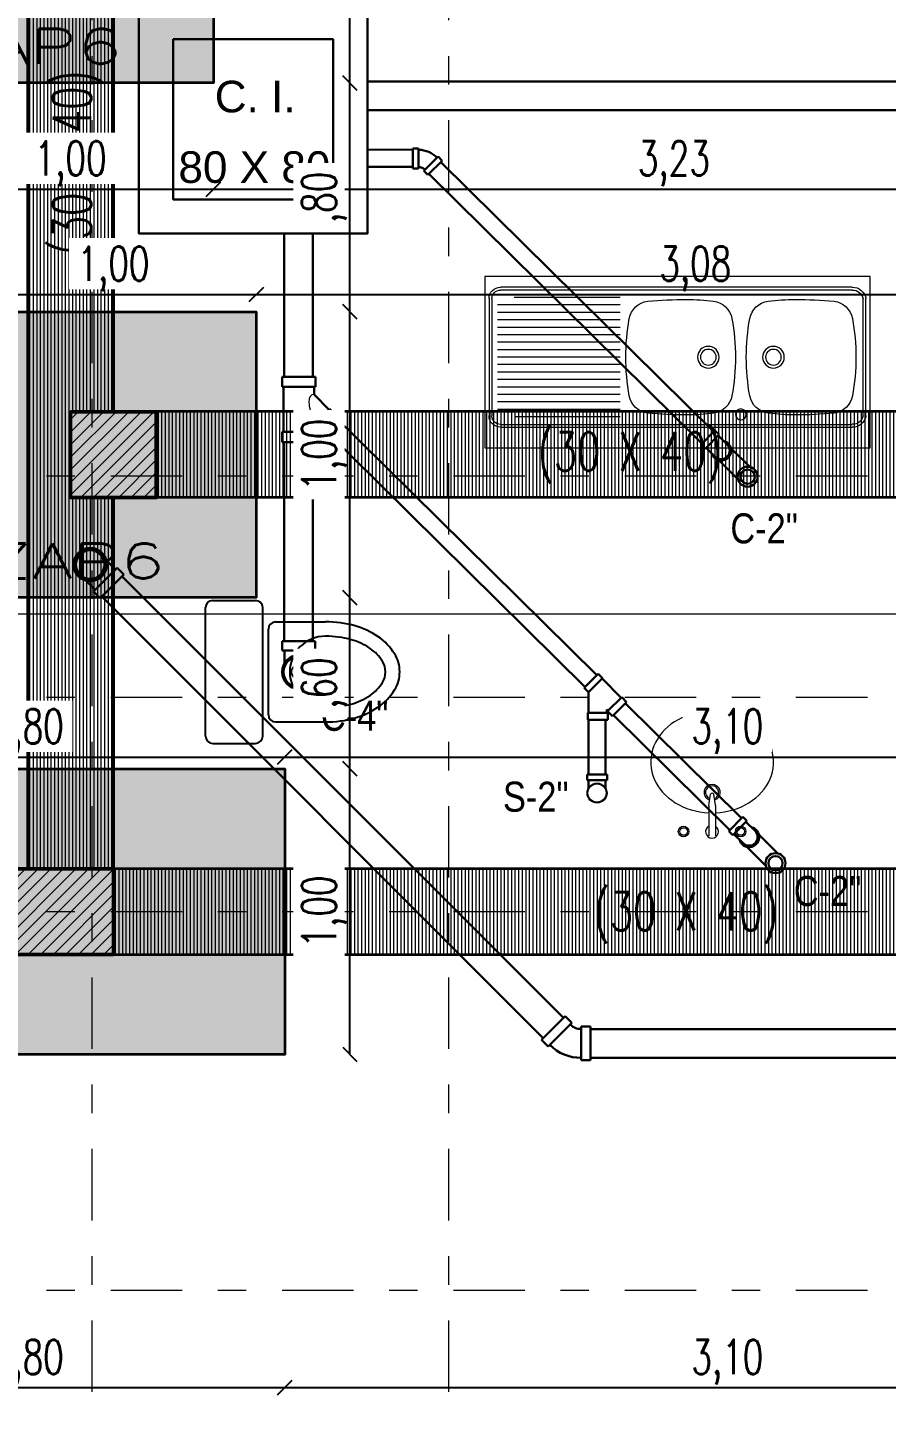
# Model space of a CAD drawing. Header units: metres. Extents: x -50 to 76, y -61 to 14.
# Drawn here: x -43.106 to -40.1, y -6.12 to -1.257 of the extents above; entities that cross this region are included whole.
import ezdxf
from ezdxf.enums import TextEntityAlignment as Align

# ---------------------------------------------------------------- set-up
doc = ezdxf.new("R2010")
doc.units = ezdxf.units.M
doc.header["$MEASUREMENT"] = 0
for name, pattern in [('CENTERX2', [4, 2.5, -0.5, 0.5, -0.5]), ('DASHDOT2', [0.5, 0.25, -0.125, 0, -0.125]), ('HIDDEN', [9.525, 6.35, -3.175])]:
    doc.linetypes.add(name, pattern=pattern)
doc.layers.add('1 BAN', color=57, linetype='Continuous')
doc.layers.add('HS-TAN', color=7, linetype='Continuous')
for name, color, linetype, lineweight in [('1 COLUMNAS', 1, 'Continuous', 50), ('1 CORTES', 113, 'Continuous', 18), ('1 MUEBLES', 46, 'Continuous', 18), ('_TXT1', 7, 'Continuous', 0), ('A. LLUVIAS', 151, 'Continuous', 30), ('A. NEGRAS', 3, 'Continuous', 30), ('ACHUR', 4, 'Continuous', 15), ('CORTE', 6, 'Continuous', 35), ('COTAS', 251, 'Continuous', 35), ('cotas muros', 254, 'Continuous', 5), ('EJES', 251, 'CENTERX2', 0), ('INVISIBLE 2', 123, 'HIDDEN', 9), ('RELLENOS', 185, 'Continuous', 0), ('TEXTURA', 1, 'Continuous', 0)]:
    doc.layers.add(name, color=color, linetype=linetype, lineweight=lineweight)
doc.styles.add('jairo', font='ARIALN.TTF')
doc.styles.add('ROMANS', font='romans', dxfattribs={"width": 0.7})
doc.dimstyles.new('Copy of ISO-25', dxfattribs={"dimtxt": 0.12, "dimasz": 0.05, "dimexe": 1.25, "dimexo": 0.625, "dimgap": 0.018, "dimtad": 1, "dimzin": 4, "dimtxsty": 'ROMANS', "dimblk": 'OBLIQUE', "dimcen": 2.5, "dimse1": 1, "dimse2": 1, "dimclrd": 251, "dimclrt": 14, "dimadec": 0, "dimazin": 0, "dimtfac": 1, "dimtix": 1, "dimtmove": 0, "dimatfit": 3, "dimldrblk": 'OBLIQUE', "dimfxl": 1, "dimtfill": 1, "dimarcsym": 0})

# ---------------------------------------------------------------- blocks, each defined once
blk = doc.blocks.new('_Oblique')
at = {"color": 0, "linetype": 'ByBlock', "lineweight": -2}
blk.add_line((-0.5, -0.5), (0.5, 0.5), dxfattribs=at)
blk = doc.blocks.new('*D223')
at = {"layer": 'COTAS', "color": 251, "lineweight": -2, "transparency": 16777216}
blk.add_line((-43.4564, -1.8219), (-42.4564, -1.8219), dxfattribs=at)
at = {"layer": 'Defpoints', "color": 0, "transparency": 16777216}
for p in [(-43.4564, -1.45), (-42.4564, -1.45), (-42.4564, -1.8219)]:
    blk.add_point(p, dxfattribs=at)
at = {"layer": 'COTAS', "color": 251, "lineweight": -2, "transparency": 16777216, "xscale": 0.05, "yscale": 0.05, "zscale": 0.05, "rotation": 180}
blk.add_blockref('_Oblique', (-43.4564, -1.8219), dxfattribs=at)
at = {"layer": 'COTAS', "color": 251, "lineweight": -2, "transparency": 16777216, "xscale": 0.05, "yscale": 0.05, "zscale": 0.05}
blk.add_blockref('_Oblique', (-42.4564, -1.8219), dxfattribs=at)
at = {"layer": 'COTAS', "color": 14, "transparency": 16777216, "insert": (-42.9564, -1.7325), "char_height": 0.12, "attachment_point": 5, "style": 'ROMANS', "bg_fill": 3, "box_fill_scale": 1.25, "bg_fill_color": 256, "bg_fill_true_color": 13158600, "bg_fill_transparency": 0}
blk.add_mtext('1,00', dxfattribs=at)
blk = doc.blocks.new('*D224')
at = {"layer": 'COTAS', "color": 251, "lineweight": -2, "transparency": 16777216}
blk.add_line((-42.4564, -1.8219), (-39.2314, -1.8219), dxfattribs=at)
at = {"layer": 'Defpoints', "color": 0, "transparency": 16777216}
for p in [(-42.4564, -1.45), (-39.2314, -1.8219), (-39.2314, -1.85)]:
    blk.add_point(p, dxfattribs=at)
at = {"layer": 'COTAS', "color": 251, "lineweight": -2, "transparency": 16777216, "xscale": 0.05, "yscale": 0.05, "zscale": 0.05, "rotation": 180}
blk.add_blockref('_Oblique', (-42.4564, -1.8219), dxfattribs=at)
at = {"layer": 'COTAS', "color": 251, "lineweight": -2, "transparency": 16777216, "xscale": 0.05, "yscale": 0.05, "zscale": 0.05}
blk.add_blockref('_Oblique', (-39.2314, -1.8219), dxfattribs=at)
at = {"layer": 'COTAS', "color": 14, "transparency": 16777216, "insert": (-40.8439, -1.7325), "char_height": 0.12, "attachment_point": 5, "style": 'ROMANS', "bg_fill": 3, "box_fill_scale": 1.25, "bg_fill_color": 256, "bg_fill_true_color": 13158600, "bg_fill_transparency": 0}
blk.add_mtext('3,23', dxfattribs=at)
blk = doc.blocks.new('*D232')
at = {"layer": 'COTAS', "color": 251, "lineweight": -2, "transparency": 16777216}
blk.add_line((-43.3064, -2.1904), (-42.3064, -2.1904), dxfattribs=at)
at = {"layer": 'Defpoints', "color": 0, "transparency": 16777216}
for p in [(-42.3064, -2.1904), (-43.3064, -2.251), (-42.3064, -2.251)]:
    blk.add_point(p, dxfattribs=at)
at = {"layer": 'COTAS', "color": 251, "lineweight": -2, "transparency": 16777216, "xscale": 0.05, "yscale": 0.05, "zscale": 0.05, "rotation": 180}
blk.add_blockref('_Oblique', (-43.3064, -2.1904), dxfattribs=at)
at = {"layer": 'COTAS', "color": 251, "lineweight": -2, "transparency": 16777216, "xscale": 0.05, "yscale": 0.05, "zscale": 0.05}
blk.add_blockref('_Oblique', (-42.3064, -2.1904), dxfattribs=at)
at = {"layer": 'COTAS', "color": 14, "transparency": 16777216, "insert": (-42.8064, -2.101), "char_height": 0.12, "attachment_point": 5, "style": 'ROMANS', "bg_fill": 3, "box_fill_scale": 1.25, "bg_fill_color": 256, "bg_fill_true_color": 13158600, "bg_fill_transparency": 0}
blk.add_mtext('1,00', dxfattribs=at)
blk = doc.blocks.new('*D233')
at = {"layer": 'COTAS', "color": 251, "lineweight": -2, "transparency": 16777216}
blk.add_line((-42.3064, -2.1904), (-39.2314, -2.1904), dxfattribs=at)
at = {"layer": 'Defpoints', "color": 0, "transparency": 16777216}
for p in [(-39.2314, -2.1904), (-39.2314, -2.1904), (-42.3064, -2.251)]:
    blk.add_point(p, dxfattribs=at)
at = {"layer": 'COTAS', "color": 251, "lineweight": -2, "transparency": 16777216, "xscale": 0.05, "yscale": 0.05, "zscale": 0.05, "rotation": 180}
blk.add_blockref('_Oblique', (-42.3064, -2.1904), dxfattribs=at)
at = {"layer": 'COTAS', "color": 251, "lineweight": -2, "transparency": 16777216, "xscale": 0.05, "yscale": 0.05, "zscale": 0.05}
blk.add_blockref('_Oblique', (-39.2314, -2.1904), dxfattribs=at)
at = {"layer": 'COTAS', "color": 14, "transparency": 16777216, "insert": (-40.7689, -2.101), "char_height": 0.12, "attachment_point": 5, "style": 'ROMANS', "bg_fill": 3, "box_fill_scale": 1.25, "bg_fill_color": 256, "bg_fill_true_color": 13158600, "bg_fill_transparency": 0}
blk.add_mtext('3,08', dxfattribs=at)
blk = doc.blocks.new('*D236')
at = {"layer": 'COTAS', "color": 251, "lineweight": -2, "transparency": 16777216}
blk.add_line((-44.0064, -3.8093), (-42.2064, -3.8093), dxfattribs=at)
at = {"layer": 'Defpoints', "color": 0, "transparency": 16777216}
for p in [(-42.2064, -3.8093), (-44.0064, -3.85), (-42.2064, -3.85)]:
    blk.add_point(p, dxfattribs=at)
at = {"layer": 'COTAS', "color": 251, "lineweight": -2, "transparency": 16777216, "xscale": 0.05, "yscale": 0.05, "zscale": 0.05, "rotation": 180}
blk.add_blockref('_Oblique', (-44.0064, -3.8093), dxfattribs=at)
at = {"layer": 'COTAS', "color": 251, "lineweight": -2, "transparency": 16777216, "xscale": 0.05, "yscale": 0.05, "zscale": 0.05}
blk.add_blockref('_Oblique', (-42.2064, -3.8093), dxfattribs=at)
at = {"layer": 'COTAS', "color": 14, "transparency": 16777216, "insert": (-43.1064, -3.7198), "char_height": 0.12, "attachment_point": 5, "style": 'ROMANS', "bg_fill": 3, "box_fill_scale": 1.25, "bg_fill_color": 256, "bg_fill_true_color": 13158600, "bg_fill_transparency": 0}
blk.add_mtext('1,80', dxfattribs=at)
blk = doc.blocks.new('*D237')
at = {"layer": 'COTAS', "color": 251, "lineweight": -2, "transparency": 16777216}
blk.add_line((-42.2064, -3.8093), (-39.1064, -3.8093), dxfattribs=at)
at = {"layer": 'Defpoints', "color": 0, "transparency": 16777216}
for p in [(-39.1064, -3.8093), (-42.2064, -3.85), (-39.1064, -3.85)]:
    blk.add_point(p, dxfattribs=at)
at = {"layer": 'COTAS', "color": 251, "lineweight": -2, "transparency": 16777216, "xscale": 0.05, "yscale": 0.05, "zscale": 0.05, "rotation": 180}
blk.add_blockref('_Oblique', (-42.2064, -3.8093), dxfattribs=at)
at = {"layer": 'COTAS', "color": 251, "lineweight": -2, "transparency": 16777216, "xscale": 0.05, "yscale": 0.05, "zscale": 0.05}
blk.add_blockref('_Oblique', (-39.1064, -3.8093), dxfattribs=at)
at = {"layer": 'COTAS', "color": 14, "transparency": 16777216, "insert": (-40.6564, -3.7198), "char_height": 0.12, "attachment_point": 5, "style": 'ROMANS', "bg_fill": 3, "box_fill_scale": 1.25, "bg_fill_color": 256, "bg_fill_true_color": 13158600, "bg_fill_transparency": 0}
blk.add_mtext('3,10', dxfattribs=at)
blk = doc.blocks.new('*D251')
at = {"layer": 'COTAS', "color": 251, "lineweight": -2, "transparency": 16777216}
blk.add_line((-39.1064, -6.0166), (-42.2064, -6.0166), dxfattribs=at)
at = {"layer": 'Defpoints', "color": 0, "transparency": 16777216}
for p in [(-42.2064, -4.85), (-39.1064, -4.85), (-42.2064, -6.0166)]:
    blk.add_point(p, dxfattribs=at)
at = {"layer": 'COTAS', "color": 251, "lineweight": -2, "transparency": 16777216, "xscale": 0.05, "yscale": 0.05, "zscale": 0.05, "rotation": 180}
blk.add_blockref('_Oblique', (-42.2064, -6.0166), dxfattribs=at)
at = {"layer": 'COTAS', "color": 251, "lineweight": -2, "transparency": 16777216, "xscale": 0.05, "yscale": 0.05, "zscale": 0.05}
blk.add_blockref('_Oblique', (-39.1064, -6.0166), dxfattribs=at)
at = {"layer": 'COTAS', "color": 14, "transparency": 16777216, "insert": (-40.6564, -5.9271), "char_height": 0.12, "attachment_point": 5, "style": 'ROMANS', "bg_fill": 3, "box_fill_scale": 1.25, "bg_fill_color": 256, "bg_fill_true_color": 13158600, "bg_fill_transparency": 0}
blk.add_mtext('3,10', dxfattribs=at)
blk = doc.blocks.new('*D252')
at = {"layer": 'COTAS', "color": 251, "lineweight": -2, "transparency": 16777216}
blk.add_line((-42.2064, -6.0166), (-44.0064, -6.0166), dxfattribs=at)
at = {"layer": 'Defpoints', "color": 0, "transparency": 16777216}
for p in [(-44.0064, -4.85), (-42.2064, -4.85), (-44.0064, -6.0166)]:
    blk.add_point(p, dxfattribs=at)
at = {"layer": 'COTAS', "color": 251, "lineweight": -2, "transparency": 16777216, "xscale": 0.05, "yscale": 0.05, "zscale": 0.05, "rotation": 180}
blk.add_blockref('_Oblique', (-44.0064, -6.0166), dxfattribs=at)
at = {"layer": 'COTAS', "color": 251, "lineweight": -2, "transparency": 16777216, "xscale": 0.05, "yscale": 0.05, "zscale": 0.05}
blk.add_blockref('_Oblique', (-42.2064, -6.0166), dxfattribs=at)
at = {"layer": 'COTAS', "color": 14, "transparency": 16777216, "insert": (-43.1064, -5.9271), "char_height": 0.12, "attachment_point": 5, "style": 'ROMANS', "bg_fill": 3, "box_fill_scale": 1.25, "bg_fill_color": 256, "bg_fill_true_color": 13158600, "bg_fill_transparency": 0}
blk.add_mtext('1,80', dxfattribs=at)
blk = doc.blocks.new('*D263')
at = {"layer": 'COTAS', "color": 251, "lineweight": -2, "transparency": 16777216}
blk.add_line((-41.9786, -4.85), (-41.9786, -3.85), dxfattribs=at)
at = {"layer": 'Defpoints', "color": 0, "transparency": 16777216}
for p in [(-42.2064, -3.85), (-41.9786, -3.85), (-42.2064, -4.85)]:
    blk.add_point(p, dxfattribs=at)
at = {"layer": 'COTAS', "color": 251, "lineweight": -2, "transparency": 16777216, "xscale": 0.05, "yscale": 0.05, "zscale": 0.05}
for p, rotation in [((-41.9786, -3.85), 90), ((-41.9786, -4.85), 270)]:
    blk.add_blockref('_Oblique', p, dxfattribs=dict(at, rotation=rotation))
at = {"layer": 'COTAS', "color": 14, "transparency": 16777216, "insert": (-42.068, -4.35), "char_height": 0.12, "attachment_point": 5, "rotation": 90, "style": 'ROMANS', "bg_fill": 3, "box_fill_scale": 1.25, "bg_fill_color": 256, "bg_fill_true_color": 13158600, "bg_fill_transparency": 0}
blk.add_mtext('1,00', dxfattribs=at)
blk = doc.blocks.new('*D264')
at = {"layer": 'COTAS', "color": 251, "lineweight": -2, "transparency": 16777216}
blk.add_line((-41.9786, -3.85), (-41.9786, -3.251), dxfattribs=at)
at = {"layer": 'Defpoints', "color": 0, "transparency": 16777216}
for p in [(-42.3064, -3.251), (-41.9786, -3.251), (-42.2064, -3.85)]:
    blk.add_point(p, dxfattribs=at)
at = {"layer": 'COTAS', "color": 251, "lineweight": -2, "transparency": 16777216, "xscale": 0.05, "yscale": 0.05, "zscale": 0.05}
for p, rotation in [((-41.9786, -3.251), 90), ((-41.9786, -3.85), 270)]:
    blk.add_blockref('_Oblique', p, dxfattribs=dict(at, rotation=rotation))
at = {"layer": 'COTAS', "color": 14, "transparency": 16777216, "insert": (-42.068, -3.5505), "char_height": 0.12, "attachment_point": 5, "rotation": 90, "style": 'ROMANS', "bg_fill": 3, "box_fill_scale": 1.25, "bg_fill_color": 256, "bg_fill_true_color": 13158600, "bg_fill_transparency": 0}
blk.add_mtext(',60', dxfattribs=at)
blk = doc.blocks.new('*D265')
at = {"layer": 'COTAS', "color": 251, "lineweight": -2, "transparency": 16777216}
blk.add_line((-41.9786, -3.251), (-41.9786, -2.251), dxfattribs=at)
at = {"layer": 'Defpoints', "color": 0, "transparency": 16777216}
for p in [(-42.3064, -2.251), (-41.9786, -2.251), (-42.3064, -3.251)]:
    blk.add_point(p, dxfattribs=at)
at = {"layer": 'COTAS', "color": 251, "lineweight": -2, "transparency": 16777216, "xscale": 0.05, "yscale": 0.05, "zscale": 0.05}
for p, rotation in [((-41.9786, -2.251), 90), ((-41.9786, -3.251), 270)]:
    blk.add_blockref('_Oblique', p, dxfattribs=dict(at, rotation=rotation))
at = {"layer": 'COTAS', "color": 14, "transparency": 16777216, "insert": (-42.068, -2.751), "char_height": 0.12, "attachment_point": 5, "rotation": 90, "style": 'ROMANS', "bg_fill": 3, "box_fill_scale": 1.25, "bg_fill_color": 256, "bg_fill_true_color": 13158600, "bg_fill_transparency": 0}
blk.add_mtext('1,00', dxfattribs=at)
blk = doc.blocks.new('*D266')
at = {"layer": 'COTAS', "color": 251, "lineweight": -2, "transparency": 16777216}
blk.add_line((-41.9786, -2.251), (-41.9786, -1.45), dxfattribs=at)
at = {"layer": 'Defpoints', "color": 0, "transparency": 16777216}
for p in [(-42.4564, -1.45), (-41.9786, -1.45), (-42.3064, -2.251)]:
    blk.add_point(p, dxfattribs=at)
at = {"layer": 'COTAS', "color": 251, "lineweight": -2, "transparency": 16777216, "xscale": 0.05, "yscale": 0.05, "zscale": 0.05}
for p, rotation in [((-41.9786, -1.45), 90), ((-41.9786, -2.251), 270)]:
    blk.add_blockref('_Oblique', p, dxfattribs=dict(at, rotation=rotation))
at = {"layer": 'COTAS', "color": 14, "transparency": 16777216, "insert": (-42.068, -1.8505), "char_height": 0.12, "attachment_point": 5, "rotation": 90, "style": 'ROMANS', "bg_fill": 3, "box_fill_scale": 1.25, "bg_fill_color": 256, "bg_fill_true_color": 13158600, "bg_fill_transparency": 0}
blk.add_mtext(',80', dxfattribs=at)
blk = doc.blocks.new('*D267')
at = {"layer": 'COTAS', "color": 251, "lineweight": -2, "transparency": 16777216}
blk.add_line((-41.9786, -1.45), (-41.9786, -0.45), dxfattribs=at)
at = {"layer": 'Defpoints', "color": 0, "transparency": 16777216}
for p in [(-42.4564, -0.45), (-41.9786, -0.45), (-42.4564, -1.45)]:
    blk.add_point(p, dxfattribs=at)
at = {"layer": 'COTAS', "color": 251, "lineweight": -2, "transparency": 16777216, "xscale": 0.05, "yscale": 0.05, "zscale": 0.05}
for p, rotation in [((-41.9786, -0.45), 90), ((-41.9786, -1.45), 270)]:
    blk.add_blockref('_Oblique', p, dxfattribs=dict(at, rotation=rotation))
at = {"layer": 'COTAS', "color": 14, "transparency": 16777216, "insert": (-42.068, -0.95), "char_height": 0.12, "attachment_point": 5, "rotation": 90, "style": 'ROMANS', "bg_fill": 3, "box_fill_scale": 1.25, "bg_fill_color": 256, "bg_fill_true_color": 13158600, "bg_fill_transparency": 0}
blk.add_mtext('1,00', dxfattribs=at)
blk = doc.blocks.new('JKJHKL')
at = {"layer": '1 MUEBLES'}
for p, q in [((-2.5061, -0.6947), (-2.5061, -0.2847)), ((-2.4961, -0.6947), (-2.4961, -0.2847)), ((-2.4581, -0.2447), (-1.2261, -0.2447)), ((-2.4581, -0.2547), (-1.2261, -0.2547)), ((-1.6451, -0.2808), (-1.2743, -0.2808)), ((-1.1961, -0.2847), (-1.1961, -0.6947)), ((-1.1861, -0.2847), (-1.1861, -0.6947)), ((-1.6451, -0.3069), (-1.2161, -0.3069)), ((-1.6451, -0.333), (-1.2161, -0.333)), ((-1.6451, -0.3591), (-1.2161, -0.3591)), ((-1.6451, -0.3852), (-1.2161, -0.3852)), ((-1.6451, -0.4113), (-1.2161, -0.4113)), ((-1.6451, -0.4374), (-1.2161, -0.4374)), ((-1.6451, -0.4635), (-1.2161, -0.4635)), ((-1.6451, -0.4897), (-1.2161, -0.4897)), ((-1.6451, -0.5158), (-1.2161, -0.5158)), ((-1.6451, -0.5419), (-1.2161, -0.5419)), ((-1.6451, -0.568), (-1.2161, -0.568)), ((-1.6451, -0.5941), (-1.2161, -0.5941)), ((-1.6451, -0.6202), (-1.2161, -0.6202)), ((-1.6451, -0.6463), (-1.2161, -0.6463)), ((-1.6451, -0.6724), (-1.2161, -0.6724)), ((-1.2261, -0.7247), (-2.4581, -0.7247)), ((-1.6451, -0.6985), (-1.2774, -0.6985)), ((-1.2261, -0.7347), (-2.4581, -0.7347))]:
    blk.add_line(p, q, dxfattribs=at)
blk.add_lwpolyline([(-1.1711, -0.8067), (-2.5211, -0.8067), (-2.5211, -0.2067), (-1.1711, -0.2067)], close=True, dxfattribs=at)
for centre, radius in [((-2.1821, -0.4897), 0.038), ((-2.1821, -0.4897), 0.0275), ((-1.9541, -0.4897), 0.038), ((-1.9541, -0.4897), 0.0275), ((-2.0681, -0.6897), 0.019)]:
    blk.add_circle(centre, radius, dxfattribs=at)
for centre, radius, start, end in [((-2.4592, -0.2922), 0.0475, 88.6923, 170.9188), ((-2.4592, -0.2924), 0.0377, 88.3905, 168.1899), ((-2.2581, -1.8496), 1.5619, 89.9987, 95.0083), ((-2.2581, -1.0377), 0.75, 82.77, 90), ((-1.8781, -1.0377), 0.75, 90, 97.23), ((-1.8781, -1.8496), 1.5619, 84.9917, 90.0013), ((-1.2261, -0.2847), 0.04, 0, 90), ((-1.2261, -0.2847), 0.03, 0, 90), ((-2.385, -0.368), 0.075, 97.23, 169.6188), ((-2.1731, -0.368), 0.075, 10.3812, 82.77), ((-1.963, -0.368), 0.075, 97.23, 169.6188), ((-1.7511, -0.368), 0.075, 10.3812, 82.77), ((-1.7211, -0.4897), 0.75, 169.6188, 180), ((-2.8371, -0.4897), 0.75, 0, 10.3812), ((-1.2991, -0.4897), 0.75, 169.6188, 180), ((-2.4151, -0.4897), 0.75, 0, 10.3812), ((-1.7211, -0.4897), 0.75, 180, 190.3812), ((-2.8371, -0.4897), 0.75, 349.6188, 0), ((-1.2991, -0.4897), 0.75, 180, 190.3812), ((-2.4151, -0.4897), 0.75, 349.6188, 0), ((-2.385, -0.6113), 0.075, 190.3812, 262.77), ((-2.1731, -0.6113), 0.075, 277.23, 349.6188), ((-1.963, -0.6113), 0.075, 190.3812, 262.77), ((-1.7511, -0.6113), 0.075, 277.23, 349.6188), ((-2.4592, -0.6872), 0.0475, 189.0812, 271.3077), ((-2.4592, -0.6869), 0.0377, 191.8101, 271.6095), ((-2.2581, 0.8702), 1.5619, 264.9917, 270.0013), ((-2.2581, 0.0583), 0.75, 270, 277.23), ((-1.8781, 0.0583), 0.75, 262.77, 270), ((-1.8781, 0.8702), 1.5619, 269.9987, 275.0083), ((-1.2261, -0.6947), 0.04, 270, 0), ((-1.2261, -0.6947), 0.03, 270, 0)]:
    blk.add_arc(centre, radius, start, end, dxfattribs=at)
blk = doc.blocks.new('SIFON-SUP')
for p, q in [((-0.0175, -0.01), (-0.0175, 0)), ((-0.0175, 0), (0.0175, 0)), ((0.0175, -0.01), (0.0175, 0)), ((-0.0175, -0.01), (0.0175, -0.01)), ((-0.015, -0.0325), (-0.015, -0.01)), ((0.015, -0.0325), (0.015, -0.01)), ((-0.015, -0.0415), (-0.015, -0.0885)), ((0.015, -0.0415), (0.015, -0.0885))]:
    blk.add_line(p, q)
for radius in [0.0175, 0.0125]:
    blk.add_circle((0, -0.0975), radius)
for radius, start, end in [(0.0175, 148.9973, 31.0027), (0.015, 180, 0)]:
    blk.add_arc((0, -0.0325), radius, start, end)
blk = doc.blocks.new('scodo 2')
at = {"layer": 'A. NEGRAS'}
for p, q in [((13237.7898, -6555.4842), (13237.7696, -6555.4842)), ((13237.7696, -6555.4842), (13237.7696, -6555.5547)), ((13237.7898, -6555.4842), (13237.7898, -6555.5547)), ((13237.8088, -6555.5626), (13237.8587, -6555.5127)), ((13237.8587, -6555.5127), (13237.873, -6555.527)), ((13237.7898, -6555.5547), (13237.7696, -6555.5547)), ((13237.8231, -6555.5769), (13237.873, -6555.527)), ((13237.8088, -6555.5626), (13237.8231, -6555.5769))]:
    blk.add_line(p, q, dxfattribs=at)
for radius in [0.0924, 0.032]:
    blk.add_arc((13237.7898, -6555.5816), radius, 45, 90, dxfattribs=at)
blk = doc.blocks.new('water 01')
for p, q in [((0.025, 0.25), (0.175, 0.25)), ((0, -0.225), (0, 0.225)), ((0.2, -0.225), (0.2, 0.225)), ((0.22, -0.15), (0.22, 0.15)), ((0.245, 0.175), (0.42, 0.175)), ((0.245, -0.175), (0.42, -0.175)), ((0.025, -0.25), (0.175, -0.25))]:
    blk.add_line(p, q)
for points in [[(0.42, -0.175, 0.068078), (0.5234, -0.1609, 0.080305), (0.6038, -0.1237, 0.107082), (0.6622, -0.063, 0.138798), (0.68, 0, 0.138798), (0.6622, 0.063, 0.107082), (0.6038, 0.1237, 0.080305), (0.5234, 0.1609, 0.068078), (0.42, 0.175, 0.068078)], [(0.42, -0.125, 0.068078), (0.51, -0.1127, 0.080305), (0.5759, -0.0823, 0.107082), (0.6196, -0.0368, 0.138798), (0.63, 0, 0.138798), (0.6196, 0.0368, 0.107082), (0.5759, 0.0823, 0.080305), (0.51, 0.1127, 0.068078), (0.42, 0.125, 0.068078)]]:
    blk.add_lwpolyline(points, format="xyb")
blk.add_circle((0.3247, 0), 0.0243)
for centre, radius, start, end in [((0.025, 0.225), 0.025, 90, 180), ((0.175, 0.225), 0.025, 0, 90), ((0.245, 0.15), 0.025, 90, 180), ((0.42, 0), 0.125, 90, 270), ((0.245, -0.15), 0.025, 180, 270), ((0.025, -0.225), 0.025, 180, 270), ((0.175, -0.225), 0.025, 270, 0)]:
    blk.add_arc(centre, radius, start, end)
blk = doc.blocks.new('Yee 4x2')
for p, q in [((-0.055, 0.1313), (-0.055, 0.1651)), ((-0.055, 0.1651), (0.055, 0.1651)), ((0.055, 0.1313), (0.055, 0.1651)), ((-0.0713, 0.1173), (-0.1173, 0.0713)), ((-0.1014, 0.0554), (-0.0554, 0.1014)), ((-0.0554, 0.1014), (-0.0713, 0.1173)), ((-0.0572, 0.0996), (-0.0508, 0.0932)), ((-0.055, 0.1313), (0.055, 0.1313)), ((-0.0508, 0.0932), (-0.0508, 0.1313)), ((0.0508, -0.0168), (0.0508, 0.1313)), ((-0.1014, 0.0554), (-0.1173, 0.0713)), ((-0.0996, 0.0572), (-0.0508, 0.0083)), ((-0.0508, -0.0168), (-0.0508, 0.0083)), ((-0.055, -0.0507), (-0.055, -0.0168)), ((-0.055, -0.0168), (0.055, -0.0168)), ((0.055, -0.0507), (0.055, -0.0168)), ((-0.055, -0.0507), (0.055, -0.0507))]:
    blk.add_line(p, q)
at = {"lineweight": 0, "ltscale": 0.02}
blk.add_line((-0.055, 0.1651), (0.055, 0.1651), dxfattribs=at)
for major_axis, ratio, start_param, end_param in [((-0.0356, 0.0663), 0.416218, 4.837315, 4.838667), ((-0.0354, 0.0686), 0.405933, 2.897968, 4.718992)]:
    blk.add_ellipse((-0.0784, 0.0784), major_axis=major_axis, ratio=ratio, start_param=start_param, end_param=end_param, dxfattribs=at)
blk = doc.blocks.new('codo4p')
at = {"layer": 'A. NEGRAS'}
for p, q in [((-275.2595, -77.4251), (-275.3045, -77.4251)), ((-275.2595, -77.4168), (-275.2262, -77.4168)), ((-275.2595, -77.4168), (-275.2595, -77.5335)), ((-275.2262, -77.4168), (-275.2262, -77.5335)), ((-275.2595, -77.5251), (-275.3045, -77.5251)), ((-275.2595, -77.5335), (-275.2262, -77.5335))]:
    blk.add_line(p, q, dxfattribs=at)
for radius in [0.0584, 0.0531]:
    blk.add_circle((-275.3345, -77.475), radius, dxfattribs=at)
blk = doc.blocks.new('CODO-SUP 2')
for p, q in [((-0.0548, 0.0706), (-0.0548, 0.102)), ((-0.0548, 0.102), (0.055, 0.102)), ((0.055, 0.0706), (0.055, 0.102)), ((-0.0548, 0.0706), (0.055, 0.0706)), ((-0.047, 0.0706), (-0.047, 0.0283)), ((0.0472, 0.0706), (0.0472, 0.0283))]:
    blk.add_line(p, q)
at = {"lineweight": 0, "ltscale": 0.02}
for radius in [0.055, 0.05]:
    blk.add_circle((0, 0), radius, dxfattribs=at)
blk = doc.blocks.new('FGFG+')
at = {"layer": 'A. NEGRAS'}
for p, q in [((2784.5126, 1108.6337), (2784.5297, 1108.6509)), ((2784.5126, 1108.6337), (2784.5622, 1108.5841)), ((2784.5793, 1108.6013), (2784.5297, 1108.6509)), ((2784.5318, 1108.6488), (2784.5369, 1108.654)), ((2784.5145, 1108.6318), (2784.4638, 1108.581)), ((2784.5603, 1108.586), (2784.5526, 1108.5783)), ((2784.5622, 1108.5841), (2784.5793, 1108.6013)), ((2784.5742, 1108.6064), (2784.5794, 1108.6116)), ((2784.4422, 1108.581), (2784.4638, 1108.581)), ((2784.4422, 1108.581), (2784.4422, 1108.5109)), ((2784.4638, 1108.581), (2784.4638, 1108.5109)), ((2784.5526, 1108.5783), (2784.5581, 1108.5783)), ((2784.5581, 1108.581), (2784.5824, 1108.581)), ((2784.5581, 1108.581), (2784.5581, 1108.5109)), ((2784.5824, 1108.581), (2784.5824, 1108.5109)), ((2784.4422, 1108.5109), (2784.4638, 1108.5109)), ((2784.4638, 1108.5136), (2784.5581, 1108.5136)), ((2784.5581, 1108.5109), (2784.5824, 1108.5109))]:
    blk.add_line(p, q, dxfattribs=at)
blk = doc.blocks.new('CODO4')
at = {"layer": 'A. NEGRAS'}
h = blk.add_hatch(color=256, dxfattribs=at)
h.dxf.hatch_style = 1
h.set_gradient(color1=(0, 255, 255), color2=(0, 255, 255), tint=1)
h.paths.add_polyline_path([(62.4448, -185.3331, -0.198912), (62.4095, -185.3478), (62.4095, -185.2478, -0.176271), (62.4416, -185.2594), (62.4478, -185.2656, -0.388816)])
at = {"layer": 'A. LLUVIAS'}
for p, q in [((62.3011, -185.356), (62.3011, -185.2393)), ((62.3344, -185.2393), (62.3011, -185.2393)), ((62.3344, -185.356), (62.3344, -185.2393)), ((62.3344, -185.2477), (62.3794, -185.2477)), ((62.3344, -185.356), (62.3011, -185.356)), ((62.3344, -185.3477), (62.3794, -185.3477))]:
    blk.add_line(p, q, dxfattribs=at)
for radius in [0.0584, 0.0531, 0.052, 0.05]:
    blk.add_circle((62.4095, -185.2978), radius, dxfattribs=at)
blk = doc.blocks.new('SC4ALL')
at = {"layer": 'A. LLUVIAS'}
for p, q in [((57.9452, -191.5069), (58.0283, -191.4238)), ((58.0521, -191.4475), (58.0283, -191.4238)), ((57.9689, -191.5307), (58.0521, -191.4475)), ((57.9689, -191.5307), (57.9452, -191.5069)), ((58.0997, -191.5624), (57.9821, -191.5624)), ((57.9821, -191.5624), (57.9821, -191.596)), ((58.0997, -191.5624), (58.0997, -191.596)), ((58.0997, -191.596), (57.9821, -191.596))]:
    blk.add_line(p, q, dxfattribs=at)
for radius in [0.1541, 0.0533]:
    blk.add_arc((57.9372, -191.5624), radius, 0, 45, dxfattribs=at)

msp = doc.modelspace()

# ---------------------------------------------------------------- hatches: boundary and pattern name
at = {"layer": 'RELLENOS'}
h = msp.add_hatch(dxfattribs=at)
h.set_pattern_fill('ANSI31', color=256, scale=0.1, angle=45, style=0)
h.set_pattern_definition([(90, (-1833.924058, 1025.599969), (-0.0125, 0), [])])
h.paths.add_polyline_path([(-45.5564, -0.8), (-43.1064, -0.8), (-43.1064, -1.1), (-45.5564, -1.1)])
h.paths.add_polyline_path([(-42.8064, -0.8), (-38.8564, -0.8), (-38.8564, -1.1), (-42.8064, -1.1)])
h.paths.add_polyline_path([(-41.7789, -0.8), (-41.4839, -0.8), (-41.4839, 1.25), (-41.7789, 1.25)])
h.paths.add_polyline_path([(-43.1064, -1.1), (-42.8064, -1.1), (-42.8064, -2.601), (-42.9564, -2.601), (-42.9564, -2.901), (-42.8064, -2.901), (-42.8064, -4.2), (-43.1064, -4.2), (-43.1064, -2.601)])
h.paths.add_polyline_path([(-45.8564, -1.1), (-45.5564, -1.1), (-45.5564, -4.2), (-45.8564, -4.2)])
h.paths.add_polyline_path([(-42.6564, -2.9), (-38.8564, -2.9), (-38.8564, -2.6), (-42.6564, -2.6)])
h.paths.add_polyline_path([(-38.5564, -2.1), (-38.8564, -2.1), (-38.8564, 1.25), (-38.5564, 1.25)])
h.paths.add_polyline_path([(-36.5564, -3.95), (-36.8564, -3.95), (-36.8564, 1.25), (-36.5564, 1.25)])
h.paths.add_polyline_path([(-31.5564, 0.1389), (-36.5564, 0.1389), (-36.5564, -0.16), (-31.5564, -0.16)])
h.paths.add_polyline_path([(-31.2564, 0.1389), (-27.6564, 0.1389), (-27.6564, -0.15), (-31.2564, -0.15)])
h.paths.add_polyline_path([(-31.5564, -0.15), (-31.2564, -0.15), (-31.2564, -3.95), (-31.5564, -3.95)])
h.paths.add_polyline_path([(-31.5564, 1.25), (-31.2564, 1.25), (-31.2564, -0.15), (-31.5564, -0.15)])
h.paths.add_polyline_path([(-36.5064, -4.2), (-31.5564, -4.2), (-31.5564, -4.5), (-36.5064, -4.5)])
h.paths.add_polyline_path([(-27.7064, -3.75), (-31.2564, -3.75), (-31.2564, -3.45), (-27.7064, -3.45)])
h.paths.add_polyline_path([(-38.4064, -4.2), (-36.9064, -4.2), (-36.9064, -4.5), (-38.4064, -4.5)])
h.paths.add_polyline_path([(-36.5564, -7.4), (-36.8564, -7.4), (-36.8564, -5.3), (-36.5564, -5.3)])
h.paths.add_polyline_path([(-42.8064, -4.5), (-38.8564, -4.5), (-38.8564, -4.2), (-42.8064, -4.2)])
h.paths.add_polyline_path([(-38.8564, -2.9), (-38.5564, -2.9), (-38.5564, -4.2), (-38.8564, -4.2)])
h.paths.add_polyline_path([(-45.2564, -4.2), (-43.4064, -4.2), (-43.4064, -4.5), (-45.2564, -4.5)])
at = {"layer": 'TEXTURA', "true_color": 0x999999}
h = msp.add_hatch(color=253, dxfattribs=at)
h.dxf.hatch_style = 1
h.paths.add_polyline_path([(-46.3064, 3.25), (-45.1064, 3.25), (-45.1064, 5.05), (-46.3064, 5.05)])
h.paths.add_polyline_path([(-42.3298, 4.55), (-40.9298, 4.55), (-40.9298, 5.95), (-42.3298, 5.95)])
h.paths.add_polyline_path([(-36.8646, 6.125), (-37.8646, 6.125), (-37.8646, 4.525), (-36.8646, 4.525)])
h.paths.add_polyline_path([(-32.3214, 4.8), (-33.3214, 4.8), (-33.3214, 3.6), (-32.3214, 3.6)])
h.paths.add_polyline_path([(-30.8064, 2.675), (-32.0064, 2.675), (-32.0064, 0.675), (-30.8064, 0.675)])
h.paths.add_polyline_path([(-26.8564, 2.675), (-27.4564, 2.675), (-28.0564, 2.675), (-28.0564, 0.875), (-26.8564, 0.875)])
h.paths.add_polyline_path([(-27.4064, 3.6499), (-26.4064, 3.6499), (-26.4064, 4.8499), (-27.4064, 4.8499)])
h.paths.add_polyline_path([(-36.7814, 2.8), (-37.3814, 2.8), (-37.9814, 2.8), (-37.9814, 1), (-36.7814, 1)])
h.paths.add_polyline_path([(-40.9314, 1.08), (-40.9314, 2.475), (-42.3314, 2.475), (-42.3314, 1.08)])
h.paths.add_polyline_path([(-46.2314, 0.825), (-45.0314, 0.825), (-45.0314, 2.025), (-46.2314, 2.025)])
h.paths.add_polyline_path([(-45.2064, -0.45), (-46.2064, -0.45), (-46.2064, -1.45), (-45.2064, -1.45)])
h.paths.add_polyline_path([(-43.4564, -1.45), (-42.4564, -1.45), (-42.4564, -0.45), (-43.4564, -0.45)])
h.paths.add_polyline_path([(-42.3064, -2.251), (-43.3064, -2.251), (-43.3064, -3.251), (-42.3064, -3.251)])
h.paths.add_polyline_path([(-46.4564, -3.85), (-46.4564, -4.85), (-44.6564, -4.85), (-44.6564, -3.85)])
h.paths.add_polyline_path([(-44.0064, -3.85), (-44.0064, -4.85), (-42.2064, -4.85), (-42.2064, -3.85)])
h.paths.add_polyline_path([(-38.1064, -3.85), (-39.1064, -3.85), (-39.1064, -4.85), (-38.1064, -4.85)])
h.paths.add_polyline_path([(-38.2314, -1.85), (-39.2314, -1.85), (-39.2314, -3.15), (-38.2314, -3.15)])
h.paths.add_polyline_path([(-36.1064, -3.725), (-36.7064, -3.725), (-37.3064, -3.725), (-37.3064, -5.525), (-36.1064, -5.525)])
h.paths.add_polyline_path([(-30.8064, -3.525), (-32.0064, -3.525), (-32.0064, -5.725), (-30.8064, -5.725)])
h.paths.add_polyline_path([(-26.9064, -2.1), (-28.1064, -2.1), (-28.1064, -4.3), (-26.9064, -4.3)])
h.paths.add_polyline_path([(-36.1064, -7.175), (-36.7064, -7.175), (-37.3064, -7.175), (-37.3064, -8.975), (-36.1064, -8.975)])
at = {"layer": 'TEXTURA'}
h = msp.add_hatch(dxfattribs=at)
h.set_pattern_fill('ANSI31', color=1, scale=0.25)
h.set_pattern_definition([(45, (-1866.976104, 942.824767), (-0.0220970869, 0.0220970869), [])])
h.paths.add_polyline_path([(-41.4564, 5.35), (-41.8064, 5.35), (-41.8064, 5.15), (-41.4564, 5.15)])
h.paths.add_polyline_path([(-37.2064, 5.9), (-37.5564, 5.9), (-37.5564, 5.75), (-37.5564, 4.75), (-37.3814, 4.75), (-37.2064, 4.75)])
h.paths.add_polyline_path([(-37.2064, 2.55), (-37.5564, 2.55), (-37.5564, 1.6), (-37.5564, 1.25), (-37.2064, 1.25), (-37.2064, 1.6)])
h.paths.add_polyline_path([(-31.2564, 2.1), (-31.5564, 2.1), (-31.5564, 1.25), (-31.2564, 1.25), (-31.2564, 1.6)])
h.paths.add_polyline_path([(-32.6364, 4.55), (-33.0064, 4.55), (-33.0064, 3.9), (-32.6364, 3.9), (-32.6364, 4.25)])
h.paths.add_polyline_path([(-26.7564, 4.55), (-27.0564, 4.55), (-27.0564, 3.9), (-26.7564, 3.9)])
h.paths.add_polyline_path([(-27.3564, -2.65), (-27.7064, -2.65), (-27.7064, -3.75), (-27.3564, -3.75), (-27.3564, -3.45)])
h.paths.add_polyline_path([(-31.2564, -3.95), (-31.5564, -3.95), (-31.5564, -5.3), (-31.2564, -5.3)])
h.paths.add_polyline_path([(-36.5064, -3.95), (-36.9064, -3.95), (-36.9064, -5.3), (-36.5064, -5.3)])
h.paths.add_polyline_path([(-36.5064, -7.4), (-36.9064, -7.4), (-36.9064, -8.75), (-36.5064, -8.75)])
h.paths.add_polyline_path([(-38.4064, -4.2), (-38.8564, -4.2), (-38.8564, -4.5), (-38.6064, -4.5), (-38.4064, -4.5)])
h.paths.add_polyline_path([(-38.6064, -2.1), (-38.8564, -2.1), (-38.8564, -2.9), (-38.6064, -2.9)])
h.paths.add_polyline_path([(-42.6564, -2.601), (-42.9564, -2.601), (-42.9564, -2.901), (-42.8064, -2.901), (-42.8064, -2.9), (-42.6564, -2.9)])
h.paths.add_polyline_path([(-42.8064, -4.2), (-43.1064, -4.2), (-43.4064, -4.2), (-43.4064, -4.5), (-42.8064, -4.5)])
h.paths.add_polyline_path([(-45.2564, -4.2), (-45.8564, -4.2), (-45.8564, -4.5), (-45.5564, -4.5), (-45.2564, -4.5)])
h.paths.add_polyline_path([(-45.5564, -0.8), (-45.8564, -0.8), (-45.8564, -1.1), (-45.5564, -1.1)])
h.paths.add_polyline_path([(-42.8064, -0.8), (-43.1064, -0.8), (-43.1064, -1.1), (-42.8064, -1.1)])
h.paths.add_polyline_path([(-45.4064, 1.6), (-45.6294, 1.6013), (-45.8564, 1.6013), (-45.8564, 1.25), (-45.6314, 1.25), (-45.4064, 1.25)])
h.paths.add_polyline_path([(-41.4564, 2.3), (-41.8064, 2.3), (-41.8064, 1.25), (-41.4564, 1.25)])

# ---------------------------------------------------------------- linework, layer by layer
at = {"layer": '1 COLUMNAS'}
for points in [[(-42.9564, -2.601), (-42.6564, -2.601), (-42.6564, -2.901), (-42.9564, -2.901)], [(-43.4064, -4.2), (-42.8064, -4.2), (-42.8064, -4.5), (-43.4064, -4.5)]]:
    msp.add_lwpolyline(points, close=True, dxfattribs=at)
at = {"layer": '1 CORTES'}
msp.add_line((-47.636, -3.3086), (-24.8076, -3.3086), dxfattribs=at)
at = {"layer": '1 MUEBLES'}
for p, q in [((-40.7218, -3.9787), (-40.7155, -3.9394)), ((-40.7218, -3.9787), (-40.7218, -4.0851)), ((-40.6978, -3.9787), (-40.704, -3.9394)), ((-40.6978, -3.9787), (-40.6978, -4.0852))]:
    msp.add_line(p, q, dxfattribs=at)
at = {"layer": '1 MUEBLES', "flags": 128}
msp.add_lwpolyline([(-40.6978, -4.0043), (-40.682, -4.0031), (-40.6665, -4.0009), (-40.6511, -3.9978), (-40.6361, -3.9938), (-40.6215, -3.9889), (-40.6073, -3.9831), (-40.5937, -3.9764), (-40.5807, -3.969), (-40.5685, -3.9607), (-40.5569, -3.9518), (-40.5463, -3.9422), (-40.5364, -3.9319), (-40.5276, -3.9211), (-40.5197, -3.9098), (-40.5128, -3.898), (-40.507, -3.8858), (-40.5023, -3.8734), (-40.4987, -3.8606), (-40.4963, -3.8477), (-40.495, -3.8347), (-40.4948, -3.8216), (-40.4959, -3.8086), (-40.498, -3.7956), (-40.5013, -3.7828), (-40.5058, -3.7703), (-40.5113, -3.758), (-40.5179, -3.7462), (-40.5256, -3.7347), (-40.5342, -3.7238), (-40.5438, -3.7134), (-40.5543, -3.7036), (-40.5656, -3.6945), (-40.5777, -3.6861), (-40.5905, -3.6785), (-40.604, -3.6716), (-40.618, -3.6656), (-40.6325, -3.6605), (-40.6475, -3.6562), (-40.6627, -3.6529), (-40.6783, -3.6505), (-40.694, -3.6491), (-40.7098, -3.6486), (-40.7255, -3.6491), (-40.7412, -3.6505), (-40.7568, -3.6529), (-40.772, -3.6562), (-40.787, -3.6605), (-40.8015, -3.6656), (-40.8155, -3.6716), (-40.829, -3.6785), (-40.8418, -3.6861), (-40.8539, -3.6945), (-40.8652, -3.7036), (-40.8757, -3.7134), (-40.8853, -3.7238), (-40.8939, -3.7347), (-40.9016, -3.7462), (-40.9082, -3.758), (-40.9137, -3.7703), (-40.9182, -3.7828), (-40.9215, -3.7956), (-40.9236, -3.8086), (-40.9247, -3.8216), (-40.9245, -3.8347), (-40.9232, -3.8477), (-40.9208, -3.8606), (-40.9172, -3.8734), (-40.9125, -3.8858), (-40.9067, -3.898), (-40.8998, -3.9098), (-40.8919, -3.9211), (-40.8831, -3.9319), (-40.8733, -3.9422), (-40.8626, -3.9518), (-40.851, -3.9607), (-40.8388, -3.969), (-40.8258, -3.9764), (-40.8122, -3.9831), (-40.798, -3.9889), (-40.7834, -3.9938), (-40.7684, -3.9978), (-40.7531, -4.0009), (-40.7375, -4.0031), (-40.7218, -4.0043)], dxfattribs=at)
at = {"layer": '1 MUEBLES'}
for centre, radius in [((-40.8098, -4.0698), 0.0184), ((-40.8098, -4.0698), 0.0134), ((-40.6098, -4.0698), 0.0184), ((-40.6098, -4.0698), 0.0134)]:
    msp.add_circle(centre, radius, dxfattribs=at)
for centre, radius, start, end in [((-40.7098, -3.933), 0.0281, 290.6583, 249.3417), ((-40.7098, -3.933), 0.0231, 290.6583, 249.3417), ((-40.7104, -3.9415), 0.00548, 83.2571, 157.7189), ((-40.7091, -3.9415), 0.00548, 22.2811, 96.7429), ((-40.7101, -4.0703), 0.0225, 121.3411, 56.7175)]:
    msp.add_arc(centre, radius, start, end, dxfattribs=at)
at = {"layer": 'A. LLUVIAS'}
for p, q in [((-30.5478, -4.7618), (-41.1352, -4.7618)), ((-30.5478, -4.8618), (-41.1352, -4.8618))]:
    msp.add_line(p, q, dxfattribs=at)
msp.add_circle((-42.8879, -3.1356), 0.0505, dxfattribs=at)
at = {"layer": 'A. NEGRAS'}
for p, q in [((-42.0366, -2.6113), (-41.1136, -3.5227)), ((-42.0779, -2.6526), (-41.155, -3.5641)), ((-42.2082, -3.4031), (-42.2082, -2.707)), ((-42.1082, -3.4031), (-42.1082, -2.707)), ((-41.1428, -3.6785), (-41.1428, -3.8701)), ((-41.0828, -3.6785), (-41.0828, -3.8701))]:
    msp.add_line(p, q, dxfattribs=at)
at = {"layer": 'CORTE', "color": 1}
for points in [[(-43.4564, -0.45), (-42.4564, -0.45), (-42.4564, -1.45), (-43.4564, -1.45)], [(-43.3064, -2.251), (-42.3064, -2.251), (-42.3064, -3.251), (-43.3064, -3.251)], [(-44.0064, -4.85), (-44.0064, -3.85), (-42.2064, -3.85), (-42.2064, -4.85)]]:
    msp.add_lwpolyline(points, close=True, dxfattribs=at)
at = {"layer": 'COTAS'}
for points in [[(-43.1064, -1.1), (-42.8064, -1.1), (-42.8064, -2.601), (-42.9564, -2.601), (-42.9564, -2.901), (-42.8064, -2.901), (-42.8064, -4.2), (-43.1064, -4.2), (-43.1064, -2.601)], [(-42.6564, -2.9), (-38.8564, -2.9), (-38.8564, -2.6), (-42.6564, -2.6)], [(-42.8064, -4.5), (-38.8564, -4.5), (-38.8564, -4.2), (-42.8064, -4.2)]]:
    msp.add_lwpolyline(points, close=True, dxfattribs=at)
at = {"layer": 'EJES', "linetype": 'DASHDOT2'}
for p, q in [((-42.8814, -10.2308), (-42.8814, 7.233)), ((-42.8814, -10.2308), (-42.8814, 7.233)), ((-41.6314, -10.2308), (-41.6314, 7.233)), ((-41.6314, -10.2308), (-41.6314, 7.233)), ((-47.6161, -2.825), (-23.9216, -2.825)), ((-47.6161, -3.6), (-23.8945, -3.6)), ((-47.6161, -4.35), (-23.8945, -4.35)), ((-47.6161, -5.675), (-23.8945, -5.675))]:
    msp.add_line(p, q, dxfattribs=at)

# ---------------------------------------------------------------- block references
at = {"layer": 'A. NEGRAS'}
for name, p, xscale, yscale, zscale, rotation in [('Yee 4x2', (-42.1572, -2.5319), 1.060590139629737, 1.060590139629737, 1.060590139629737, 180.0000000005836), ('SIFON-SUP', (-40.7244, -2.6911), -1.999999999985971, 1.999999999985971, 1.999999999985971, 45.35930583247585), ('SIFON-SUP', (-40.6266, -4.0437), -1.999999999985971, 1.999999999985971, 1.999999999985971, 45.35930583247585)]:
    msp.add_blockref(name, p, dxfattribs=dict(at, xscale=xscale, yscale=yscale, zscale=zscale, rotation=rotation))
at = {"layer": 'A. NEGRAS', "xscale": 0.6382431628706933, "yscale": 0.6382431628706933, "zscale": 0.6382431628706933}
msp.add_blockref('CODO-SUP 2', (-41.1128, -3.9353), dxfattribs=at)
at = {"layer": 'ACHUR', "xscale": -1, "rotation": 134.9999999999999}
msp.add_blockref('FGFG+', (-1226.1709, 2749.2159), dxfattribs=at)
at = {"layer": 'cotas muros', "linetype": 'ByBlock', "xscale": -1, "rotation": 269.9999999865698}
msp.add_blockref('codo4p', (35.3174, 271.823), dxfattribs=at)
at = {"layer": 'HS-TAN', "xscale": -1, "rotation": 315}
msp.add_blockref('CODO4', (132.2676, 83.7595), dxfattribs=at)

# ---------------------------------------------------------------- texts
at = {"layer": '_TXT1', "style": 'ROMANS', "width": 1.5}
for p in [(-43.0876, -1.3832), (-42.9376, -3.1841)]:
    msp.add_text('ZAP6', height=0.12241, dxfattribs=at).set_placement(p, align=Align.CENTER)
at = {"layer": '_TXT1', "insert": (-42.9293, -1.7296, 15.4566), "char_height": 0.13465, "width": 4.508202, "attachment_point": 5, "rotation": 90, "style": 'ROMANS'}
msp.add_mtext('(30 X 40)', dxfattribs=at)
at = {"layer": '_TXT1', "char_height": 0.13465, "width": 4.508202, "attachment_point": 5, "style": 'ROMANS'}
for insert in [(-40.9969, -2.7625, 15.4566), (-40.8008, -4.3718, 15.4566)]:
    msp.add_mtext('(30 X 40)', dxfattribs=dict(at, insert=insert))
at = {"layer": 'A. NEGRAS', "char_height": 0.105, "width": 1.6947, "attachment_point": 3, "style": 'jairo'}
for s, insert in [('C-2"', (-40.4094, -2.9564)), ('C-4"', (-41.8435, -3.6123)), ('S-2"', (-41.2124, -3.8955)), ('C-2"', (-40.1875, -4.2255))]:
    msp.add_mtext(s, dxfattribs=dict(at, insert=insert))

# ---------------------------------------------------------------- next in the draw order: dimensions: what is measured, and where the dimension line sits
at = {"layer": 'COTAS'}
for base, p1, p2, picture, middle in [((-42.4564, -1.8219), (-43.4564, -1.45), (-42.4564, -1.45), '*D223', (-42.9564, -1.7325)), ((-42.2064, -3.8093), (-44.0064, -3.85), (-42.2064, -3.85), '*D236', (-43.1064, -3.7198)), ((-42.2064, -6.0166), (-39.1064, -4.85), (-42.2064, -4.85), '*D251', (-40.6564, -5.9271))]:
    dim = msp.add_linear_dim(base=base, p1=p1, p2=p2, dimstyle='Copy of ISO-25', override={"dimtmove": 1}, dxfattribs=at)
    dim.commit()
    dim.dimension.update_dxf_attribs({"geometry": picture, "text_midpoint": middle})
dim = msp.add_linear_dim(base=(-42.3064, -2.1904), p1=(-43.3064, -2.251), p2=(-42.3064, -2.251), dimstyle='Copy of ISO-25', dxfattribs=at)
dim.commit()
dim.dimension.update_dxf_attribs({"geometry": '*D232', "text_midpoint": (-42.8064, -2.101)})

# ---------------------------------------------------------------- next in the draw order: block references
msp.add_blockref('water 01', (-42.4838, -3.5113))
at = {"layer": 'HS-TAN', "xscale": -1, "rotation": 90}
msp.add_blockref('SC4ALL', (-232.7313, 53.2293), dxfattribs=at)

# ---------------------------------------------------------------- next in the draw order: dimensions: what is measured, and where the dimension line sits
at = {"layer": 'COTAS'}
for base, p1, p2, picture, middle in [((-39.2314491708, -1.8219080414), (-42.4564491708, -1.4500000013), (-39.2314491708, -1.85), '*D224', (-40.8439491708, -1.7324794699)), ((-39.2314491708, -2.1904132698), (-42.3064491708, -2.2509514806), (-39.2314491708, -2.1904132698), '*D233', (-40.7689491708, -2.1009846984)), ((-44.0064, -6.0166), (-42.2064, -4.85), (-44.0064, -4.85), '*D252', (-43.1064, -5.9271))]:
    dim = msp.add_linear_dim(base=base, p1=p1, p2=p2, dimstyle='Copy of ISO-25', override={"dimtmove": 1}, dxfattribs=at)
    dim.commit()
    dim.dimension.update_dxf_attribs({"geometry": picture, "text_midpoint": middle})

# ---------------------------------------------------------------- next in the draw order: linework, layer by layer
at = {"layer": 'A. NEGRAS'}
for p, q in [((-41.9172, -1.4454), (-27.0864, -1.4454)), ((-41.9172, -1.5454), (-27.0864, -1.5454)), ((-41.7579, -1.6842), (-41.9172, -1.6832)), ((-41.7582, -1.7442), (-41.9172, -1.7432)), ((-41.6598, -1.7273), (-40.7044, -2.6708)), ((-41.7014, -1.7685), (-40.7455, -2.7124)), ((-42.2082, -2.4781), (-42.2082, -1.9774)), ((-42.1082, -2.4781), (-42.1082, -1.9774))]:
    msp.add_line(p, q, dxfattribs=at)

# ---------------------------------------------------------------- next in the draw order: block references
at = {"layer": '1 MUEBLES', "xscale": -1}
msp.add_blockref('JKJHKL', (-42.6772, -1.9202), dxfattribs=at)
at = {"layer": 'INVISIBLE 2', "xscale": -1, "rotation": 314.6406941685754}
msp.add_blockref('scodo 2', (13924.3829, -4814.4878), dxfattribs=at)

# ---------------------------------------------------------------- next in the draw order: texts
at = {"layer": '1 BAN', "insert": (-42.5789, -1.6893), "char_height": 0.110526, "attachment_point": 1}
msp.add_mtext_dynamic_manual_height_columns('{\\fArial|b0|i0|c0|p34;80 X 80}', width=0.521311, gutter_width=0.7368, heights=[0], dxfattribs=at)

# ---------------------------------------------------------------- next in the draw order: dimensions: what is measured, and where the dimension line sits
at = {"layer": 'COTAS'}
dim = msp.add_linear_dim(base=(-41.9786, -0.45), p1=(-42.4564, -1.45), p2=(-42.4564, -0.45), angle=90, dimstyle='Copy of ISO-25', override={"dimtmove": 1}, dxfattribs=at)
dim.commit()
dim.dimension.update_dxf_attribs({"geometry": '*D267', "text_midpoint": (-42.068, -0.95)})
dim = msp.add_linear_dim(base=(-41.9786, -3.85), p1=(-42.2064, -4.85), p2=(-42.2064, -3.85), angle=90, dimstyle='Copy of ISO-25', dxfattribs=at)
dim.commit()
dim.dimension.update_dxf_attribs({"geometry": '*D263', "text_midpoint": (-42.068, -4.35)})

# ---------------------------------------------------------------- next in the draw order: linework, layer by layer
at = {"layer": '1 BAN', "lineweight": 30}
for points in [[(-42.7172, -1.1774), (-41.9172, -1.1774), (-41.9172, -1.9774), (-42.7172, -1.9774)], [(-42.5972, -1.2974), (-42.0372, -1.2974), (-42.0372, -1.8574), (-42.5972, -1.8574)]]:
    msp.add_lwpolyline(points, close=True, dxfattribs=at)
at = {"layer": 'A. LLUVIAS'}
for p, q in [((-41.2306, -4.7221), (-42.7758, -3.1768)), ((-41.3013, -4.7928), (-42.8465, -3.2475))]:
    msp.add_line(p, q, dxfattribs=at)

# ---------------------------------------------------------------- next in the draw order: texts
at = {"layer": '1 BAN', "insert": (-42.4517, -1.4424), "char_height": 0.110526, "attachment_point": 1}
msp.add_mtext_dynamic_manual_height_columns('{\\fArial|b0|i0|c0|p34;C. I.}', width=0.330704, gutter_width=0.7368, heights=[0], dxfattribs=at)

# ---------------------------------------------------------------- next in the draw order: dimensions: what is measured, and where the dimension line sits
at = {"layer": 'COTAS'}
dim = msp.add_linear_dim(base=(-39.1064, -3.8093), p1=(-42.2064, -3.85), p2=(-39.1064, -3.85), dimstyle='Copy of ISO-25', override={"dimtmove": 1}, dxfattribs=at)
dim.commit()
dim.dimension.update_dxf_attribs({"geometry": '*D237', "text_midpoint": (-40.6564, -3.7198)})

# ---------------------------------------------------------------- next in the draw order: linework, layer by layer
at = {"layer": 'A. NEGRAS'}
for p, q in [((-41.0139, -3.6212), (-40.6066, -4.0234)), ((-41.0552, -3.6626), (-40.6477, -4.0651))]:
    msp.add_line(p, q, dxfattribs=at)

# ---------------------------------------------------------------- next in the draw order: dimensions: what is measured, and where the dimension line sits
at = {"layer": 'COTAS'}
dim = msp.add_linear_dim(base=(-41.9786, -3.251), p1=(-42.2064, -3.85), p2=(-42.3064, -3.251), angle=90, dimstyle='Copy of ISO-25', override={"dimtmove": 1}, dxfattribs=at)
dim.commit()
dim.dimension.update_dxf_attribs({"geometry": '*D264', "text_midpoint": (-42.068, -3.5505)})

# ---------------------------------------------------------------- next in the draw order: dimensions: what is measured, and where the dimension line sits
dim = msp.add_linear_dim(base=(-41.9786, -2.251), p1=(-42.3064, -3.251), p2=(-42.3064, -2.251), angle=90, dimstyle='Copy of ISO-25', override={"dimtmove": 1}, dxfattribs=at)
dim.commit()
dim.dimension.update_dxf_attribs({"geometry": '*D265', "text_midpoint": (-42.068, -2.751)})

# ---------------------------------------------------------------- next in the draw order: dimensions: what is measured, and where the dimension line sits
dim = msp.add_linear_dim(base=(-41.9786, -1.45), p1=(-42.3064, -2.251), p2=(-42.4564, -1.45), angle=90, dimstyle='Copy of ISO-25', override={"dimtmove": 1}, dxfattribs=at)
dim.commit()
dim.dimension.update_dxf_attribs({"geometry": '*D266', "text_midpoint": (-42.068, -1.8505)})

doc.saveas('drawing.dxf')
